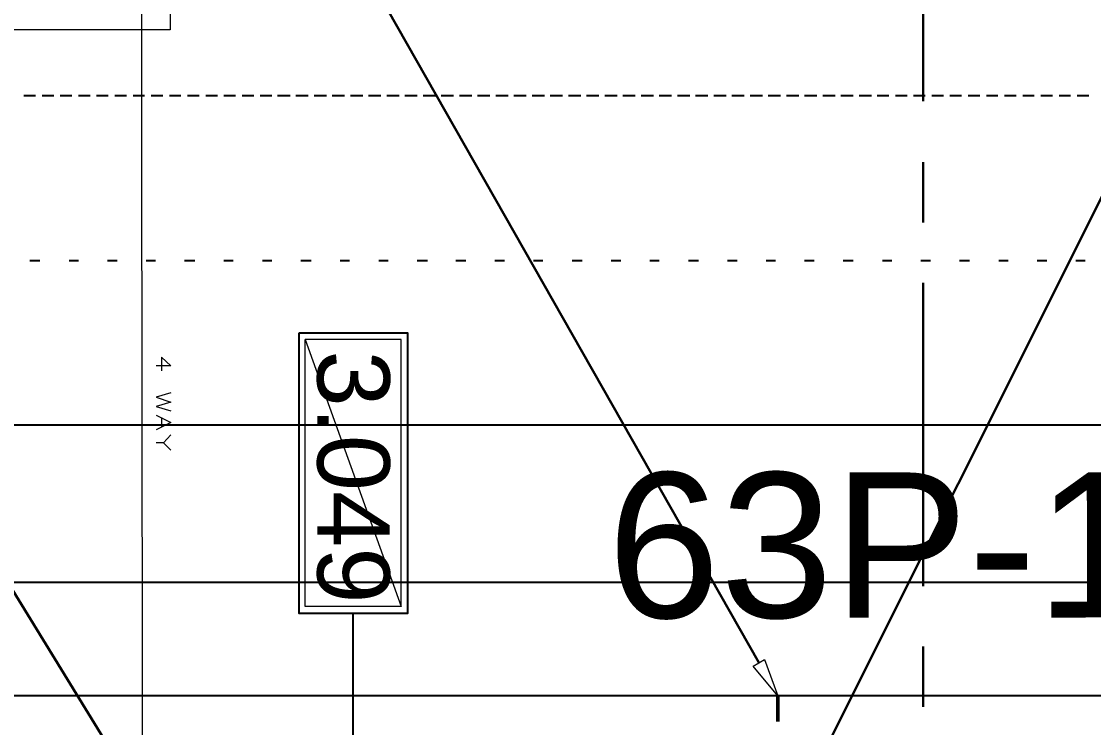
# Model space of a CAD drawing. Header units: inches. Extents: x 27 to 868, y 19 to 613.
# Drawn here: x 380.4 to 446.9, y 502.1 to 545.8 of the extents above; entities that cross this region are included whole.
import ezdxf

# ---------------------------------------------------------------- set-up
doc = ezdxf.new("R2010")
doc.units = ezdxf.units.IN
doc.header["$MEASUREMENT"] = 0
doc.layers.add('PDF_Geometry', color=7, linetype='Continuous')
doc.layers.add('PDF_Text', color=7, linetype='Continuous')
doc.styles.add('PDF Arial', font='arial.ttf')

msp = doc.modelspace()

# ---------------------------------------------------------------- linework, layer by layer
at = {"layer": 'PDF_Geometry', "color": 3, "lineweight": 0}
for points in [[(389.642, 590.754), (389.642, 545.265), (362.619, 545.265), (362.619, 543.914), (362.619, 501.443), (362.619, 500.226), (389.642, 500.226), (637.804, 500.226), (637.804, 464.196), (638.254, 464.196), (658.341, 464.196), (658.792, 464.196), (658.792, 500.226), (713.603, 500.226)], [(387.841, 555.128), (387.931, 489.102)]]:
    msp.add_lwpolyline(points, dxfattribs=at)
at = {"layer": 'PDF_Geometry', "lineweight": 30}
for points in [[(427.835, 495.903), (428.375, 496.984), (468.775, 577.693), (471.162, 577.693)], [(426.123, 506.081), (392.164, 565.802), (389.777, 565.802)], [(390.588, 493.11), (365.952, 533.24), (363.565, 533.24)]]:
    msp.add_lwpolyline(points, dxfattribs=at)
at = {"layer": 'PDF_Geometry', "color": 6, "lineweight": 30}
for points in [[(436.302, 540.851), (436.302, 559.587)], [(436.302, 533.33), (436.302, 537.068)], [(436.302, 510.811), (436.302, 529.592)], [(436.302, 503.334), (436.302, 507.072)]]:
    msp.add_lwpolyline(points, dxfattribs=at)
at = {"layer": 'PDF_Geometry', "color": 9, "lineweight": 25, "true_color": 0xbababa}
for points in [[(380.589, 541.211), (381.31, 541.211)], [(381.715, 541.211), (382.436, 541.211)], [(382.841, 541.211), (383.562, 541.211)], [(383.967, 541.211), (384.688, 541.211)], [(385.093, 541.211), (385.814, 541.211)], [(386.219, 541.211), (386.94, 541.211)], [(387.345, 541.211), (388.066, 541.211)], [(388.471, 541.211), (389.192, 541.211)], [(389.597, 541.211), (390.318, 541.211)], [(390.723, 541.211), (391.444, 541.211)], [(391.849, 541.211), (392.57, 541.211)], [(392.975, 541.211), (393.696, 541.211)], [(394.101, 541.211), (394.822, 541.211)], [(395.227, 541.211), (395.948, 541.211)], [(396.308, 541.211), (397.074, 541.211)], [(397.434, 541.211), (398.2, 541.211)], [(398.56, 541.211), (399.325, 541.211)], [(399.686, 541.211), (400.451, 541.211)], [(400.812, 541.211), (401.577, 541.211)], [(401.938, 541.211), (402.703, 541.211)], [(403.064, 541.211), (403.829, 541.211)], [(404.19, 541.211), (404.955, 541.211)], [(405.316, 541.211), (406.081, 541.211)], [(406.442, 541.211), (407.207, 541.211)], [(407.567, 541.211), (408.333, 541.211)], [(408.693, 541.211), (409.459, 541.211)], [(409.819, 541.211), (410.585, 541.211)], [(410.945, 541.211), (411.711, 541.211)], [(412.071, 541.211), (412.837, 541.211)], [(413.197, 541.211), (413.963, 541.211)], [(414.323, 541.211), (415.089, 541.211)], [(415.449, 541.211), (416.215, 541.211)], [(416.575, 541.211), (417.341, 541.211)], [(417.701, 541.211), (418.467, 541.211)], [(418.827, 541.211), (419.593, 541.211)], [(419.953, 541.211), (420.719, 541.211)], [(421.079, 541.211), (421.845, 541.211)], [(422.205, 541.211), (422.971, 541.211)], [(423.331, 541.211), (424.097, 541.211)], [(424.457, 541.211), (425.223, 541.211)], [(425.583, 541.211), (426.349, 541.211)], [(426.709, 541.211), (427.474, 541.211)], [(427.835, 541.211), (428.6, 541.211)], [(428.961, 541.211), (429.726, 541.211)], [(430.087, 541.211), (430.852, 541.211)], [(431.213, 541.211), (431.978, 541.211)], [(432.339, 541.211), (433.104, 541.211)], [(433.465, 541.211), (434.185, 541.211)], [(434.591, 541.211), (435.311, 541.211)], [(435.716, 541.211), (436.437, 541.211)], [(436.842, 541.211), (437.563, 541.211)], [(437.968, 541.211), (438.689, 541.211)], [(439.094, 541.211), (439.815, 541.211)], [(440.22, 541.211), (440.941, 541.211)], [(441.346, 541.211), (442.067, 541.211)], [(442.472, 541.211), (443.193, 541.211)], [(443.598, 541.211), (444.319, 541.211)], [(444.724, 541.211), (445.445, 541.211)], [(445.85, 541.211), (446.571, 541.211)], [(380.95, 530.988), (381.265, 530.988), (381.58, 530.988)], [(383.382, 530.988), (383.652, 530.988), (383.967, 530.988)], [(385.769, 530.988), (386.084, 530.988), (386.354, 530.988)], [(388.156, 530.988), (388.471, 530.988), (388.741, 530.988)], [(390.543, 530.988), (390.858, 530.988), (391.174, 530.988)], [(392.975, 530.988), (393.245, 530.988), (393.561, 530.988)], [(395.362, 530.988), (395.677, 530.988), (395.948, 530.988)], [(397.749, 530.988), (398.064, 530.988), (398.38, 530.988)], [(400.181, 530.988), (400.451, 530.988), (400.767, 530.988)], [(402.568, 530.988), (402.884, 530.988), (403.154, 530.988)], [(404.955, 530.988), (405.271, 530.988), (405.586, 530.988)], [(407.342, 530.988), (407.658, 530.988), (407.973, 530.988)], [(409.774, 530.988), (410.045, 530.988), (410.36, 530.988)], [(412.161, 530.988), (412.477, 530.988), (412.747, 530.988)], [(414.548, 530.988), (414.864, 530.988), (415.179, 530.988)], [(416.981, 530.988), (417.251, 530.988), (417.566, 530.988)], [(419.368, 530.988), (419.683, 530.988), (419.953, 530.988)], [(421.755, 530.988), (422.07, 530.988), (422.385, 530.988)], [(424.187, 530.988), (424.457, 530.988), (424.772, 530.988)], [(426.574, 530.988), (426.844, 530.988), (427.159, 530.988)], [(428.961, 530.988), (429.276, 530.988), (429.546, 530.988)], [(431.348, 530.988), (431.663, 530.988), (431.978, 530.988)], [(433.78, 530.988), (434.05, 530.988), (434.365, 530.988)], [(436.167, 530.988), (436.482, 530.988), (436.752, 530.988)], [(438.554, 530.988), (438.869, 530.988), (439.184, 530.988)], [(440.986, 530.988), (441.256, 530.988), (441.572, 530.988)], [(443.373, 530.988), (443.688, 530.988), (443.959, 530.988)], [(445.76, 530.988), (446.075, 530.988), (446.346, 530.988)], [(291.639, 520.809), (425.673, 520.809), (513.813, 520.809)], [(534.306, 511.036), (426.258, 511.036), (291.639, 511.036), (240.025, 511.036), (169.134, 511.036)]]:
    msp.add_lwpolyline(points, dxfattribs=at)
at = {"layer": 'PDF_Geometry', "lineweight": 25}
for points in [[(397.614, 526.484), (397.614, 509.144), (404.37, 509.144), (404.37, 526.484), (397.614, 526.484)], [(400.992, 500.226), (400.992, 509.144)]]:
    msp.add_lwpolyline(points, dxfattribs=at)
at = {"layer": 'PDF_Geometry', "color": 254, "lineweight": 0, "true_color": 0xdcdcdc}
for points in [[(403.964, 526.079), (398.019, 526.079), (403.964, 509.549), (403.964, 526.079)], [(398.019, 526.079), (403.964, 509.549), (398.019, 509.549), (398.019, 526.079)]]:
    msp.add_lwpolyline(points, dxfattribs=at)
at = {"layer": 'PDF_Geometry', "lineweight": 0}
for points in [[(389.687, 524.457), (389.102, 524.998), (389.102, 524.142)], [(389.687, 524.457), (388.786, 524.457)], [(389.687, 522.791), (388.786, 522.521), (389.687, 522.205), (388.786, 521.935), (389.687, 521.665)], [(388.787, 521.395), (389.687, 520.944), (388.787, 520.494)], [(389.102, 521.259), (389.102, 520.674)], [(389.687, 520.179), (389.237, 519.683), (389.687, 519.233)], [(389.237, 519.683), (388.787, 519.683)], [(426.484, 506.262), (427.294, 504.01), (425.763, 505.856), (426.484, 506.262)]]:
    msp.add_lwpolyline(points, dxfattribs=at)
at = {"layer": 'PDF_Geometry', "color": 221, "lineweight": 25}
msp.add_lwpolyline([(646.811, 504.01), (639.831, 504.01), (609.79, 504.01), (579.794, 504.01), (549.799, 504.01), (519.803, 504.01), (489.808, 504.01), (459.812, 504.01), (429.816, 504.01), (399.776, 504.01), (384.778, 504.01), (369.78, 504.01), (339.785, 504.01), (309.789, 504.01), (279.794, 504.01), (63.699, 503.965)], dxfattribs=at)
at = {"layer": 'PDF_Geometry', "color": 22, "lineweight": 50, "true_color": 0xb82e00}
msp.add_lwpolyline([(427.294, 504.01), (427.294, 502.433)], dxfattribs=at)

# ---------------------------------------------------------------- texts
at = {"layer": 'PDF_Text', "insert": (398.706, 525.41), "char_height": 4.48128, "attachment_point": 7, "rotation": 270, "style": 'PDF Arial'}
msp.add_mtext('\\W1.001023;3.049', dxfattribs=at)
at = {"layer": 'PDF_Text', "color": 4, "insert": (416.732, 508.715), "char_height": 8.9948, "attachment_point": 7, "rotation": 0.04775, "style": 'PDF Arial'}
msp.add_mtext('\\W1.000747;63P-11', dxfattribs=at)

doc.saveas('drawing.dxf')
